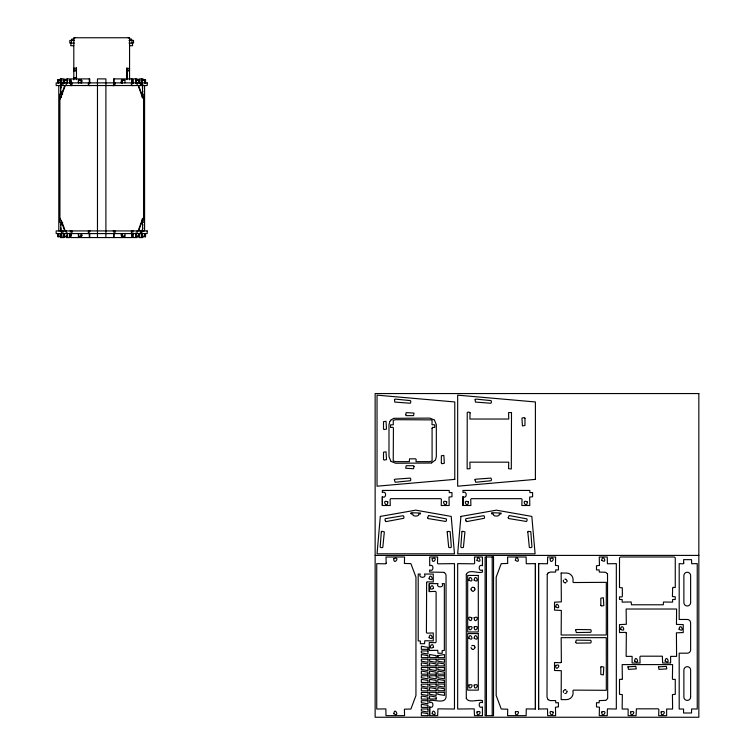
<?xml version="1.0" encoding="UTF-8"?>
<svg xmlns="http://www.w3.org/2000/svg" width="755" height="755" viewBox="0 0 755 755"><rect width="100%" height="100%" fill="white"/><g stroke="black" fill="none" stroke-linecap="round" stroke-linejoin="round"><path stroke-width="1.13" d="M78.388 82.88L78.388 79.785L81.011 79.785L82.163 80.889M81.011 82.88L81.011 79.785M121.206 233.578L121.206 235.569L122.357 236.683L124.971 236.683L124.971 233.578M122.357 236.683L122.357 233.578M133.257 233.002L133.257 237.561L137.287 237.561M133.257 83.465L133.257 78.897L137.287 78.897M135.9 237.561L135.9 233.002M135.9 83.465L135.9 78.897M141.723 237.561L141.723 233.002M141.723 83.465L141.723 78.897M141.94 222.716L141.94 220.375M141.94 96.093L141.94 93.743M142.421 231.002L142.506 228.822M142.421 222.498L142.506 224.603M142.421 93.969L142.506 91.865M142.421 84.475L142.667 88.59M142.667 227.878C142.629 232.011 142.601 221.347 142.667 225.547M142.667 90.921L142.619 92.053L142.421 86.712M143.771 221.29L143.828 96.3M144.582 230.926L144.582 85.541M382.323 505.501L382.323 496.762C386.692 499.348 386.645 489.976 382.323 492.543L382.323 490.439L449.187 490.439L449.272 492.619L451.971 492.543L451.971 496.762L449.017 497.054L449.187 505.501L441.222 505.501L441.42 499.338L440.75 498.668L390.76 498.668L390.09 499.338L390.288 505.501L382.323 505.501L382.323 496.762M429.274 591.58L429.274 583.615L438.023 583.615C435.399 587.985 444.827 587.928 442.241 583.615L444.346 583.615L444.346 650.48L442.166 650.565L442.241 653.264L438.023 653.264L437.721 650.31L429.274 650.48L429.274 642.514L435.446 642.703L436.107 642.043L436.107 592.052L435.446 591.382L429.274 591.58L429.274 583.615M444.025 572.347L429.689 572.063L429.689 569.959C434.021 572.526 434.021 563.173 429.689 565.74L429.689 556.992L437.655 556.992L437.466 563.221L438.07 563.825L454.472 563.636L454.472 709.02L437.957 708.851L437.655 715.655L429.689 715.655L429.689 706.916C434.021 709.483 434.021 700.13 429.689 702.697L429.689 700.593C433.143 699.054 445.025 704.358 446.045 697.214L446.045 575.433L445.733 574.036L444.176 572.46M437.815 657.624L437.815 655.633L444.45 654.528L444.45 657.624L437.815 657.624L437.815 655.633M462.947 505.501L462.947 496.762C467.317 499.348 467.269 489.976 462.947 492.543L462.947 490.439L529.812 490.439L529.897 492.619L532.596 492.543L532.596 496.762L529.642 497.054L529.812 505.501L521.847 505.501L522.035 499.338L521.375 498.668L471.384 498.668L470.714 499.338L470.912 505.501L462.947 505.501L462.947 496.762M535.399 709.02L535.399 563.636L526.273 563.74L526.141 556.992L507.577 556.992L507.709 563.447L501.235 563.636L496.186 577.122L496.186 695.534L501.235 709.02L507.709 709.209L507.577 715.655L526.141 715.655L526.273 708.917L535.399 709.02L535.399 563.636M548.215 699.743L550.386 700.593L555.633 700.593L555.774 702.801L558.417 702.697L558.417 706.916L555.463 707.208L555.633 715.655L547.668 715.655L547.479 708.888L538.579 709.02L538.579 563.636L547.479 563.768L547.668 556.992L555.633 556.992L555.463 565.438L558.417 565.74L558.417 569.959L555.718 569.883L555.633 572.063L550.386 572.063L548.215 572.903M59.532 96.3L59.588 95.149M61.627 84.9L61.721 85.541M61.617 231.398L61.721 230.926M60.957 224.188L60.862 224.603M143.101 84.9L143.148 85.73M59.541 96.168L59.588 221.319M466.297 574.395C468.864 568.591 478.293 573.989 482.445 572.063L482.445 569.959C478.113 572.526 478.113 563.173 482.445 565.74L482.445 556.992L474.48 556.992L474.668 563.221L474.065 563.825L457.662 563.636L457.662 709.02L474.178 708.851L474.48 715.655L482.445 715.655L482.445 706.916C478.113 709.483 478.113 700.13 482.445 702.697L482.445 700.593C478.123 699.224 468.402 703.5 466.297 698.299M547.215 574.395L548.054 573.007M607.681 698.281L607.52 573.96M64.062 235.938L63.854 236.428L63.807 235.938M66.553 235.938L66.355 236.428L66.289 235.938M136.381 235.938L136.174 236.428L136.164 233.389M137.07 235.938L137.042 236.372M142.204 235.938L142.176 236.372M60.73 235.938L60.674 236.428L60.466 235.938M66.987 80.417L67.214 83.012M136.372 80.417L136.164 83.078M60.702 90.921C60.749 95.139 60.749 84.371 60.702 88.59M60.947 229.756L60.74 224.405L60.702 225.547M60.702 227.878L60.947 231.002M61.259 233.578L61.363 236.428L61.325 233.578M141.647 85.541L141.742 84.9M142.421 223.669L142.667 224.603M61.334 82.956L61.212 80.039L61.259 82.88M60.862 91.865L60.957 92.27M60.164 230.926L60.268 231.455M141.647 230.926L141.742 231.398M89.137 84.9L89.439 85.645L90.222 85.541M89.109 231.398L90.222 230.926M471.026 589.042L471.205 588.381M474.961 589.381L474.508 590.485M474.961 647.526L474.508 648.63M567.005 581.18L566.835 581.784M563.305 691.325L563.457 692.42M567.005 691.816L566.835 692.42M69.866 83.012L69.847 80.039M143.148 230.737L143.101 231.455M71.206 85.126L70.092 85.541M132.172 84.9L132.531 85.674L133.267 85.541M466.307 574.253L466.297 698.347M547.233 574.253L547.016 697.214L548.054 699.649M69.856 236.409L69.847 233.389M124.679 235.938L121.895 236.239L122.084 233.446M64.779 85.541L59.796 99.028L59.796 217.44L64.779 230.926M60.258 99.028L65.241 85.541M138.505 229.888L142.723 218.478M138.58 230.926L143.563 217.44L143.563 99.028L138.58 85.541M389.807 421.583L388.985 424.735L388.985 456.596L390.826 461.154M435.512 459.757L436.333 456.596L436.333 424.735L434.493 420.186M563.457 580.227L563.305 581.322M59.721 94.177L62.703 93.969M143.639 222.291L141.789 222.498M141.997 233.389L141.987 236.409M121.574 80.124L121.621 83.012M124.641 80.417L121.895 80.228L122.084 83.012M607.577 698.611L606.029 700.187M81.172 83.059C84.032 79.634 76.68 78.699 78.85 82.88M78.85 233.578C76.689 237.825 84.013 236.768 81.172 233.408M121.621 233.446L121.574 236.343M389.976 421.281L390.826 420.186M435.342 460.05L431.577 462.947M563.626 690.57L564.976 689.787M76.463 69.224L76.161 68.11L73.801 68.28M124.971 82.88L124.971 79.785L122.357 79.785L121.206 80.889L121.206 82.88M78.388 233.578L78.388 236.683L81.011 236.683L82.163 235.569M70.092 230.926L71.206 231.455M113.137 230.926L114.25 231.398M391.062 419.94L393.742 418.393M471.724 587.701L472.319 587.352M471.724 645.846L472.319 645.497M566.335 693.071L565.788 693.392M71.395 85.617L70.555 85.541M473.829 591.005L473.168 591.184M565.929 582.7L565.316 582.86M473.829 649.149L473.168 649.328M605.652 700.376L599.272 700.593L599.13 702.801L596.488 702.697L596.488 706.916L599.442 707.208L599.272 715.655L607.237 715.655L607.426 708.888L616.325 709.02L616.325 563.636L607.426 563.768L607.237 556.992L599.272 556.992L599.442 565.438L596.488 565.74L596.488 569.959L599.187 569.883L599.272 572.063L605.699 572.281L607.548 573.998M135.475 80.341L139.005 79.785L139.005 82.88M136.164 80.341L139.703 79.785L139.703 82.88M141.298 80.341L144.837 79.785L144.837 82.88M141.997 80.341L145.526 79.785L145.526 82.88M57.833 233.578L57.833 236.683L61.834 236.126M58.531 233.578L58.531 236.683L62.061 236.126M63.665 233.578L63.665 236.683L67.195 236.126M64.354 233.578L64.354 236.683L67.893 236.126M394.072 418.308L429.699 418.1L434.257 419.94M431.247 463.032L395.62 463.24L391.062 461.399M472.649 587.267L473.829 587.418M564.834 579.17L565.457 579.17M472.649 645.412L473.829 645.563M565.457 693.477L564.834 693.477M74.377 40.402L69.819 40.402L69.819 43.063L74.377 43.063M128.982 40.402L133.541 40.402L133.541 43.063L128.982 43.063M73.801 45.715L70.706 45.715L71.81 39.081L73.801 39.081A1.331 1.331 0 0 1 75.132 37.75M129.558 45.715L132.654 45.715L131.549 39.081L129.558 39.081A1.331 1.331 0 0 0 128.227 37.75M129.558 68.28L126.736 68.582L127.199 77.746M73.801 69.998L76.463 69.998M126.906 69.998L129.558 69.998M73.801 70.942L76.463 70.942M126.906 70.942L129.558 70.942M73.801 77.708L76.463 77.708M73.801 77.963L76.463 77.963M60.249 78.897L64.279 78.897M66.072 78.897L70.111 78.897L70.111 83.465M139.08 78.897L143.12 78.897M57.833 82.88L57.833 79.785L62.061 80.341M63.665 82.88L63.665 79.785L67.893 80.341M139.005 79.785L138.778 82.88M139.703 79.785L139.467 82.88M144.837 79.785L144.601 82.88M145.526 79.785L145.3 82.88M70.97 80.889L71.319 85.541M132.399 80.889L132.163 82.88M60.702 87.646L60.947 86.712M60.702 91.865L60.947 93.969M142.667 91.865L142.421 92.799M141.789 93.969L143.639 94.177M142.082 97.338L143.846 97.338M143.563 99.028L143.563 217.44M142.082 219.129L143.846 219.129M62.703 222.498L59.721 222.291M60.702 224.603L60.947 222.498M142.667 228.822L142.421 229.756M70.97 235.569L71.197 233.578M132.399 235.569L132.163 233.578M57.833 236.683L58.069 233.578M63.665 236.683L63.892 233.578M64.354 236.683L64.59 233.578M135.475 236.126L139.005 236.683L139.005 233.578M139.703 233.578L139.467 236.683L139.467 233.578M141.298 236.126L145.526 236.683L145.526 233.578M60.249 237.561L64.279 237.561M66.072 237.561L70.111 237.561L70.111 233.002M139.08 237.561L143.12 237.561M375.141 555.406L698.837 555.406M75.821 77.746L76.566 77.435L76.463 76.633M564.976 582.86L563.626 582.086M472.819 591.184L471.724 590.721M472.819 649.328L471.724 648.866M565.316 689.787L565.929 689.947M63.665 79.785L66.968 80.341M57.833 79.785L61.136 80.341M142.223 236.126L145.526 236.683M135.702 236.126L139.703 236.683M565.788 579.264L566.335 579.576M112.816 85.645L113.769 84.9M474.121 587.598L474.612 588.079M474.121 645.733L474.612 646.223M113.137 85.541L113.929 85.645L114.231 84.9M133.267 230.926L132.153 231.455M471.479 590.485L471.026 589.381M471.479 648.63L471.026 647.526M141.987 83.059L142.204 80.417M136.853 236.409L136.806 235.938M67.195 233.389L67.204 236.409L66.987 235.938M566.835 580.227L567.005 580.84M566.835 690.863L567.005 691.467M474.782 588.381L474.961 589.042M474.782 646.516L474.961 647.186M138.505 86.58L142.723 97.99M61.797 221.593L65.241 230.926M60.862 87.646L60.947 78.897M60.164 85.541L60.268 84.9M143.771 95.168L143.828 96.121M538.579 563.636L538.579 709.02M492.203 556.992L492.203 715.655M486.428 556.992L486.428 715.655M429.689 706.916L429.689 715.655M145.3 233.578L145.3 236.683M144.837 233.578L144.601 236.683L144.601 233.578M141.808 82.88L141.808 85.541M141.808 230.926L141.808 233.578M140.402 82.88L140.402 85.541M140.402 230.926L140.402 233.578M138.778 233.578L138.778 236.683M137.127 82.88L137.127 85.541M137.127 230.926L137.127 233.578M132.342 83.465L132.342 78.897L113.599 78.897L113.599 83.465M132.342 233.002L132.342 237.561L71.017 237.561L71.017 233.002M131.88 78.897L131.88 83.465M131.88 233.002L131.88 237.561M131.417 82.88L131.417 85.541M131.417 230.926L131.417 233.578M129.558 79.841L129.558 37.75L73.801 37.75L73.801 79.841M126.906 67.695L126.906 79.7M122.357 79.785L122.357 82.88M114.987 82.88L114.987 85.541M114.987 230.926L114.987 233.578M114.062 78.897L114.062 83.465M114.062 233.002L114.062 237.561M113.901 82.88L113.901 85.541M113.76 82.88L113.76 85.541M113.599 233.002L113.599 237.561M105.898 237.561L105.898 78.897L97.471 78.897L97.471 237.561M89.76 83.465L89.76 78.897L71.017 78.897L71.017 83.465M89.76 233.002L89.76 237.561M89.307 78.897L89.307 83.465M89.307 233.002L89.307 237.561M88.382 82.88L88.382 85.541M88.382 230.926L88.382 233.578M81.011 233.578L81.011 236.683M76.463 67.695L76.463 79.7M71.942 82.88L71.942 85.541M71.942 230.926L71.942 233.578M71.187 82.88L71.187 85.541M67.469 78.897L67.469 83.465M67.469 233.002L67.469 237.561M66.232 82.88L66.232 85.541M66.232 230.926L66.232 233.578M64.59 82.88L64.59 79.785L64.354 82.88M63.892 79.785L63.892 82.88M62.967 82.88L62.967 85.541M62.967 230.926L62.967 233.578M61.636 78.897L61.636 83.465M61.636 233.002L61.636 237.561M61.551 82.88L61.551 85.541M61.551 230.926L61.551 233.578M61.429 93.743L61.429 97.263M61.429 220.375L61.429 222.716M60.947 233.106L60.947 237.561M58.786 85.541L58.786 230.926M58.758 82.88L58.758 79.785L58.531 82.88M58.758 233.578L58.758 236.683M58.069 79.785L58.069 82.88M426.622 582.964L426.424 632.482L427.094 633.152L433.257 632.954L433.257 640.919L424.81 640.75L424.518 643.704L420.299 643.704L420.375 641.004L418.195 640.919L418.195 574.055L420.299 574.055C417.732 578.377 427.113 578.434 424.518 574.055L433.257 574.055L433.257 582.02L426.924 581.85L426.622 582.964M432.086 428.434L432.086 461.003L429.595 461.645L415.977 461.645L416.147 459.285L415.505 458.795L409.531 458.851L409.342 461.645L395.724 461.645L393.232 461.003L393.421 427.906L392.817 427.302L390.58 427.5L390.58 424.839L393.308 424.754L393.232 420.327L395.724 419.695L431.001 419.874L432.086 420.327L431.983 424.706L434.738 424.839L434.738 427.5L432.389 427.33L432.086 428.434M561.163 573.045L561.333 601.877L554.529 602.169L554.529 610.134L561.333 610.436L561.163 635.002L606.303 635.002L606.303 582.341L573.583 582.53L572.941 582.039L573.111 579.68A6.635 6.635 0 0 0 566.476 573.045L561.163 573.045M672.611 588.466L672.431 596.526L675.263 596.818L675.263 599.479L672.611 599.479L672.611 602.131L663.447 602.028L663.315 604.783L631.454 604.783L631.161 601.962L622.158 602.131L622.158 599.479L619.506 599.479L619.506 596.818L621.865 596.988L622.356 596.356L622.337 587.824L619.506 587.532L619.506 558.322A1.331 1.331 0 0 1 620.837 556.992L673.932 556.992A1.331 1.331 0 0 1 675.263 558.322L675.263 587.532L672.903 587.352L672.611 588.466M394.355 479.765L395.158 482.256L409.663 480.793C411.352 481.614 411.022 477.056 409.436 478.151L394.95 479.217L394.355 479.765M427.566 517.779L428.104 518.553L445.035 521.337C446.526 522.573 447.243 518.053 445.497 518.723L428.576 515.552L427.566 517.779M447.186 531.916L448.63 546.544C447.828 548.3 452.377 547.828 451.282 546.309L450.169 531.662L447.781 531.369L447.186 531.916M474.98 479.765L475.782 482.256L490.288 480.793C491.977 481.614 491.675 477.047 490.052 478.151L475.575 479.217L474.98 479.765M508.19 517.779L508.728 518.553L525.659 521.337C527.141 522.573 527.868 518.053 526.112 518.723L509.2 515.552L508.19 517.779M527.802 531.916L529.255 546.544C528.453 548.3 533.002 547.828 531.898 546.309L530.793 531.662L528.396 531.369L527.802 531.916M380.312 516.411L377.038 553.811L454.472 553.811L451.197 516.411L415.76 510.163L380.312 516.411M381.313 531.765L380.227 546.309C379.133 547.828 383.682 548.3 382.879 546.544L384.333 531.916L381.964 531.218L381.313 531.765M394.506 399.631L394.78 402.075L409.436 403.189C411.031 404.284 411.352 399.725 409.663 400.537L395.158 399.084L394.506 399.631M460.927 516.411L457.662 553.811L535.097 553.811L531.822 516.411L496.375 510.163L460.927 516.411M461.937 531.765L460.852 546.309C459.748 547.828 464.306 548.3 463.495 546.544L464.948 531.916L462.589 531.218L461.937 531.765M475.121 399.631L475.405 402.075L490.052 403.189C491.675 404.302 491.986 399.706 490.288 400.537L475.782 399.084L475.121 399.631M383.502 428.746L384.144 429.576L386.503 429.085L386.031 421.252L383.502 421.715L383.502 428.746M383.502 459.276L384.144 460.106L386.503 459.616L386.031 451.783L383.502 452.245L383.502 459.276M387.825 501.99C387.277 509.719 381.011 498.498 387.825 501.99M386.192 563.164L385.522 563.825L376.736 563.636L376.736 709.02L385.852 708.917L385.994 715.655L404.557 715.655L404.425 709.209L410.89 709.02L415.948 695.534L415.948 577.122L410.89 563.636L404.425 563.447L404.557 556.992L385.994 556.992L386.192 563.164M405.709 414.806L406.35 415.637L413.551 415.618L414.023 413.089L406.181 412.617L405.709 414.806M393.78 558.624C393.525 566.118 400.971 555.935 393.78 558.624M414.042 466.363L413.551 468.713L405.709 468.251L406.181 465.722L413.381 465.693L414.042 466.363M410.899 513.221L411.211 513.966L412.872 514.061C411.541 516.713 419.94 516.826 418.638 514.061L420.299 513.966L420.544 513.06L411.541 512.73L410.899 513.221M393.78 713.692C400.093 717.845 394.686 706.208 393.78 713.692M441.326 462.909L441.968 463.749L444.327 463.249L443.855 455.416L441.364 455.775L441.326 462.909M429.104 578.726C435.484 582.888 430.123 571.12 429.104 578.726M432.171 558.624C431.983 566.165 439.287 555.859 432.171 558.624M433.455 588.456C426.566 591.892 432.993 580.822 433.455 588.456M446.724 501.99C446.262 509.606 439.901 498.536 446.724 501.99M429.104 637.626C435.475 641.788 430.076 630.048 429.104 637.626M433.455 647.356C426.613 650.782 432.964 639.712 433.455 647.356M470.082 412.862L469.884 419.034L508.738 419.034L508.606 412.579L511.503 412.532L511.305 469.015L508.568 468.647L508.738 462.173L469.884 462.173L470.054 468.647L467.156 468.855L467.232 413.334C466.439 411.768 469.827 411.824 470.082 412.862M432.171 713.692C438.561 717.826 432.983 706.218 432.171 713.692M468.449 501.99C467.864 509.644 461.683 498.517 468.449 501.99M468.836 580.104C475.376 584.162 469.77 572.535 468.836 580.104M474.149 580.104C480.454 584.276 475.254 572.498 474.149 580.104M476.962 560.333C483.342 564.476 477.764 552.868 476.962 560.333M468.836 626.971C468.638 634.559 476.216 624.423 468.836 626.971M468.836 638.249C475.376 642.307 469.77 630.68 468.836 638.249M471.856 617.854C471.28 625.517 465.08 614.372 471.856 617.854M474.149 617.684C474.3 625.48 481.246 614.919 474.149 617.684M474.149 626.971C474.3 634.766 481.265 624.215 474.149 626.971M474.149 638.249C480.463 642.42 475.254 630.642 474.149 638.249M468.836 685.115C468.581 692.656 476.273 682.614 468.836 685.115M491.524 513.221L491.835 513.966L493.487 514.061C492.194 516.826 500.584 516.713 499.263 514.061L500.924 513.966L501.169 513.06L492.166 512.73L491.524 513.221M474.149 685.115C474.3 692.911 481.275 682.369 474.149 685.115M476.962 711.974C476.773 719.515 484.078 709.209 476.962 711.974M524.97 418.251L524.952 425.452L522.422 425.924L521.95 418.081L524.31 417.591L524.97 418.251M515.354 560.333C521.63 564.532 516.326 552.811 515.354 560.333M527.349 501.99C526.801 509.729 520.554 498.47 527.349 501.99M515.354 711.974C515.146 719.496 522.498 709.256 515.354 711.974M550.15 558.624C549.961 566.165 557.265 555.859 550.15 558.624M555.68 606.841C561.937 611.022 556.671 599.347 555.68 606.841M555.68 665.466C555.491 673.007 562.796 662.711 555.68 665.466M553.17 712.144C552.735 719.732 546.346 708.69 553.17 712.144M561.361 662.05L560.691 662.711L554.529 662.522L554.529 670.487L561.295 670.676L561.163 699.611L566.476 699.611A6.635 6.635 0 0 0 573.111 692.967L572.941 690.617L573.583 690.117L606.303 690.315L606.303 637.654L561.163 637.654L561.361 662.05M575.688 629.991L576.273 632.539L589.948 632.341C591.627 633.303 591.561 628.726 589.948 629.689L576.329 629.491L575.688 629.991M575.688 642.326L576.329 643.156L589.948 642.967C591.552 643.93 591.627 639.353 589.948 640.306L576.273 640.117L575.688 642.326M601.754 560.333C608.134 564.476 602.566 552.868 601.754 560.333M600.82 605.236L601.461 606.067L603.811 605.576L603.349 597.734L600.82 598.205L600.82 605.236M600.82 667.08L600.82 674.451L603.349 674.913L603.811 667.08L601.461 666.58L600.82 667.08M601.754 711.974C601.697 719.647 608.926 709.238 601.754 711.974M620.667 629.264C627.046 633.407 621.629 621.695 620.667 629.264M626.339 633.03L626.14 656.369L632.114 656.369L632.114 663.013L640.08 663.013L639.891 656.841L640.551 656.18L662.352 656.199L662.654 663.013L670.619 663.013L670.619 656.369L676.593 656.369L676.414 632.85L683.228 632.558L683.228 624.593L676.461 624.404L676.593 609.021L626.14 609.021L626.32 624.291L619.506 624.593L619.506 632.558L625.678 632.36L626.339 633.03M622.356 678.83L621.865 679.472L619.506 679.302L619.506 694.326L622.337 694.619L622.158 709.02L628.132 709.02L628.132 715.655L636.097 715.655L636.399 708.851L658.2 708.822L658.86 709.492L658.671 715.655L666.637 715.655L666.637 709.02L672.611 709.02L672.431 694.619L675.263 694.326L675.263 679.302L673.016 679.491L672.412 678.887L672.611 664.598L622.158 664.598L622.356 678.83M627.962 666.835L628.434 669.364L636.276 668.902L635.804 666.372L627.962 666.835M634.606 661.04C640.976 665.174 635.408 653.566 634.606 661.04M630.623 711.974C630.265 719.402 637.966 709.417 630.623 711.974M658.492 666.835L658.964 669.364L666.807 668.902L666.335 666.372L658.492 666.835M665.136 661.04C671.44 665.193 666.042 653.566 665.136 661.04M661.153 711.974C660.795 719.402 668.496 709.417 661.153 711.974M683.766 563.164L683.096 563.825L679.189 563.636L679.189 619.468L687.258 619.468A3.369 3.369 0 0 1 690.627 622.837L690.627 649.81A3.369 3.369 0 0 1 687.258 653.188L679.189 653.188L679.189 709.02L683.568 709.02L683.568 713.003L691.533 713.003L691.618 708.945L697.242 709.02L697.242 563.636L691.674 563.74L691.533 559.653L683.568 559.653L683.766 563.164M679.075 629.264C685.615 633.322 679.991 621.695 679.075 629.264M385.295 520.79L385.994 521.62L402.915 518.44C404.68 519.11 403.916 514.599 402.453 515.825L385.522 518.619L384.974 519.213L385.295 520.79M465.92 520.79L466.618 521.62L483.53 518.44C485.286 519.11 484.568 514.599 483.077 515.825L466.146 518.619L465.599 519.213L465.92 520.79M454.774 479.387L377.038 486.192L377.038 395.148L454.774 401.953L454.774 479.387M535.399 479.387L457.662 486.192L457.662 395.148L535.399 401.953L535.399 479.387M147.206 82.88L56.163 82.88L56.163 85.541L147.206 85.541L147.206 82.88M147.206 230.926L56.163 230.926L56.163 233.578L147.206 233.578L147.206 230.926M698.837 393.553L375.141 393.553L375.141 717.25L698.837 717.25L698.837 393.553M493.525 556.992L485.097 556.992L485.097 715.655L493.525 715.655L493.525 556.992M478.302 575.433L467.685 575.433L467.685 631.982L478.302 631.982L478.302 575.433M478.302 633.577L467.685 633.577L467.685 690.127L478.302 690.127L478.302 633.577M427.991 649.347L421.356 649.347L421.356 646.252L427.991 647.356L427.991 649.347M427.991 650.942L421.356 650.942L421.356 652.933L427.991 654.038L427.991 650.942M427.991 657.624L421.356 657.624L421.356 654.528L427.991 655.633L427.991 657.624M436.22 657.624L429.586 657.624L429.586 654.528L436.22 655.633L436.22 657.624M427.991 659.219L421.356 659.219L421.356 661.21L427.991 662.314L427.991 659.219M436.22 659.219L429.586 659.219L429.586 661.21L436.22 662.314L436.22 659.219M444.45 659.219L437.815 659.219L437.815 661.21L444.45 662.314L444.45 659.219M427.991 665.901L421.356 665.901L421.356 662.805L427.991 663.909L427.991 665.901M436.22 665.901L429.586 665.901L429.586 662.805L436.22 663.909L436.22 665.901M444.45 665.901L437.815 665.901L437.815 662.805L444.45 663.909L444.45 665.901M427.991 667.495L421.356 667.495L421.356 669.487L427.991 670.591L427.991 667.495M436.22 667.495L429.586 667.495L429.586 669.487L436.22 670.591L436.22 667.495M444.45 667.495L437.815 667.495L437.815 669.487L444.45 670.591L444.45 667.495M427.991 674.177L421.356 674.177L421.356 671.072L427.991 672.186L427.991 674.177M436.22 674.177L429.586 674.177L429.586 671.072L436.22 672.186L436.22 674.177M444.45 674.177L437.815 674.177L437.815 671.072L444.45 672.186L444.45 674.177M427.991 675.763L421.356 675.763L421.356 677.754L427.991 678.868L427.991 675.763M436.22 675.763L429.586 675.763L429.586 677.754L436.22 678.868L436.22 675.763M444.45 675.763L437.815 675.763L437.815 677.754L444.45 678.868L444.45 675.763M427.991 682.444L421.356 682.444L421.356 679.349L427.991 680.453L427.991 682.444M436.22 682.444L429.586 682.444L429.586 679.349L436.22 680.453L436.22 682.444M444.45 682.444L437.815 682.444L437.815 679.349L444.45 680.453L444.45 682.444M436.22 684.039L429.586 684.039L429.586 686.031L436.22 687.135L436.22 684.039M444.45 684.039L437.815 684.039L437.815 686.031L444.45 687.135L444.45 684.039M427.991 684.153L421.356 684.153L421.356 686.144L427.991 687.248L427.991 684.153M436.22 690.721L429.586 690.721L429.586 687.626L436.22 688.73L436.22 690.721M444.45 690.721L437.815 690.721L437.815 687.626L444.45 688.73L444.45 690.721M427.991 690.834L421.356 690.834L421.356 687.739L427.991 688.843L427.991 690.834M427.991 692.429L421.356 692.429L421.356 694.421L427.991 695.525L427.991 692.429M436.22 692.316L429.586 692.316L429.586 694.307L436.22 695.412L436.22 692.316M444.45 692.316L437.815 692.316L437.815 694.307L444.45 695.412L444.45 692.316M436.22 698.998L429.586 698.998L429.586 695.902L436.22 697.007L436.22 698.998M427.991 699.111L421.356 699.111L421.356 696.006L427.991 697.12L427.991 699.111M427.991 700.697L421.356 700.697L421.356 702.688L427.991 703.802L427.991 700.697M427.991 707.378L421.356 707.378L421.356 704.283L427.991 705.387L427.991 707.378M427.991 708.973L421.356 708.973L421.356 710.965L427.991 712.069L427.991 708.973M427.991 715.655L421.356 715.655L421.356 712.56L427.991 713.664L427.991 715.655M690.627 602.613L690.627 575.631A3.369 3.369 0 0 0 687.258 572.262A3.369 3.369 0 0 0 683.879 575.631L683.879 602.613A3.369 3.369 0 0 0 687.258 605.982A3.369 3.369 0 0 0 690.627 602.613M690.627 697.016L690.627 670.044A3.369 3.369 0 0 0 687.258 666.674A3.369 3.369 0 0 0 683.879 670.044L683.879 697.016A3.369 3.369 0 0 0 687.258 700.395A3.369 3.369 0 0 0 690.627 697.016"/></g></svg>
